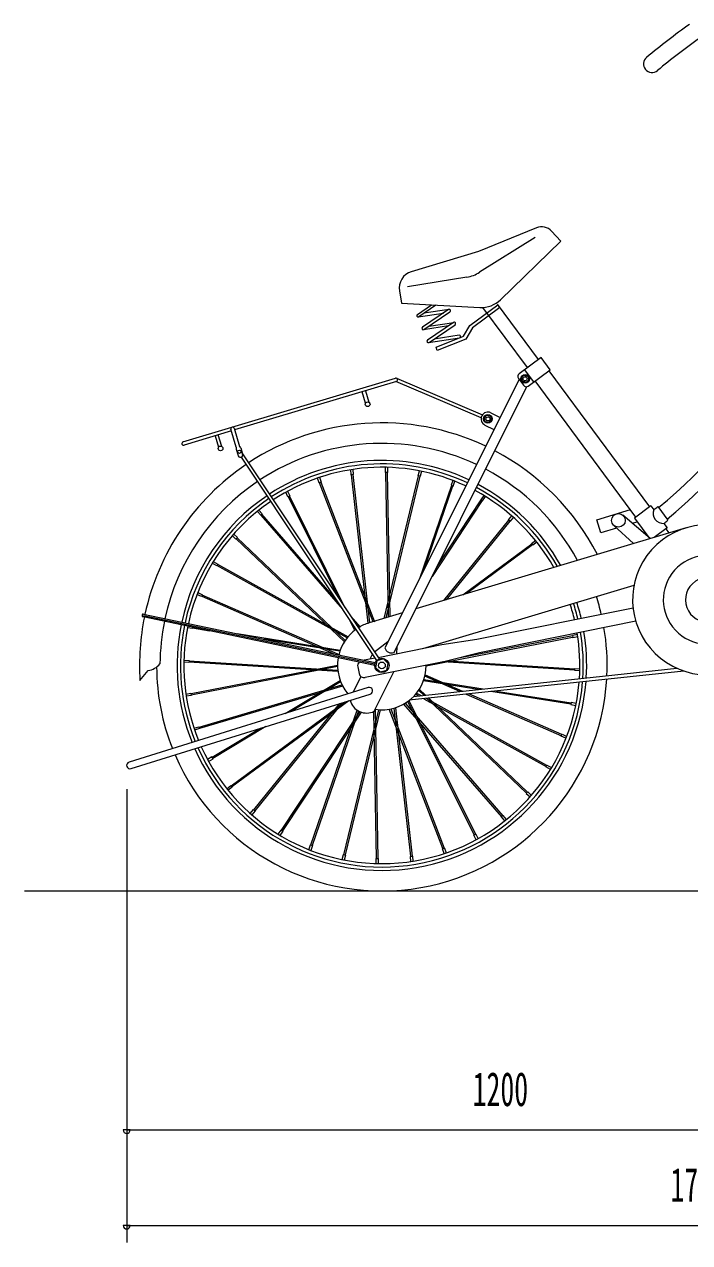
# Model space of a CAD drawing. Units: millimetres, scale not verified. Extents: x -5740 to 5740, y -4020 to 4020.
# Drawn here: x -1629 to -654, y -2848 to -1064 of the extents above; entities that cross this region are included whole.
import ezdxf
from ezdxf.enums import TextEntityAlignment as Align

# ---------------------------------------------------------------- set-up
doc = ezdxf.new("R2010")
doc.units = ezdxf.units.MM
doc.header["$LTSCALE"] = 10
doc.linetypes.add('DOUBLE_CHAIN2', pattern=[12.8, 9, -1, 0.6, -0.6, 0.6, -1])
for name, color, linetype, lineweight in [('0-0_0', 2, 'DOUBLE_CHAIN2', 18), ('0-2_2_0_BOLD', 7, 'Continuous', 18), ('0-5_2_5_DIM', 3, 'Continuous', 18), ('0-6_2_6_HATCH', 6, 'Continuous', 18)]:
    doc.layers.add(name, color=color, linetype=linetype, lineweight=lineweight)
doc.styles.add('ＭＳ ゴシック', font='')
doc.styles.get('ＭＳ ゴシック').set_extended_font_data('MS Gothic')

# ---------------------------------------------------------------- blocks, each defined once
blk = doc.blocks.new('ｊｊ')
at = {"layer": '0-6_2_6_HATCH'}
for p, q in [((15061.7, 2858.13), (14976.7, 2823.53)), ((15059.9, 2844.25), (14978.3, 2793.06)), ((14976.7, 2823.53), (14878.1, 2793.94)), ((14959.7, 2786.07), (14872.6, 2771.94)), ((14887, 2731.41), (14907.7, 2745.46)), ((14888.4, 2727.78), (14925.2, 2733.44)), ((14914.3, 2745.1), (14889.3, 2728.1)), ((14932.6, 2738.42), (14894.4, 2712.55)), ((14933.4, 2738.74), (14896.6, 2733.08)), ((14896.7, 2709.23), (14934.8, 2735.11)), ((14963.9, 2715.3), (15004.9, 2745.68)), ((15007.9, 2741.66), (14967.7, 2711.9)), ((15048.3, 2653.55), (14983, 2741.62)), ((15004.2, 2746.6), (15064.3, 2665.45)), ((14932.7, 2714.57), (14895.8, 2708.91)), ((14940, 2719.55), (14901.8, 2693.68)), ((14904, 2714.22), (14940.4, 2719.8)), ((14904.1, 2690.37), (14942.2, 2716.24)), ((14954.8, 2699.33), (14963.9, 2715.3)), ((14967.7, 2711.9), (14958.2, 2695.32)), ((14903.2, 2690.05), (14948.8, 2697.05)), ((14948.2, 2701), (14911.4, 2695.35)), ((14914.4, 2683.47), (14954.8, 2699.33)), ((14958.2, 2695.32), (14916.2, 2678.81)), ((14916.2, 2678.81), (14914.4, 2683.47)), ((15057.6, 2632.49), (15044.2, 2650.57)), ((15049.6, 2626.54), (15081.7, 2650.34)), ((15079.7, 2648.86), (15227.3, 2449.57)), ((14543.5, 2544.73), (14854.8, 2638.17)), ((14856.2, 2633.38), (14619.2, 2562.22)), ((15036.1, 2636.31), (14839.4, 2243.05)), ((14852.8, 2236.34), (15047.6, 2625.65)), ((14980.5, 2579.89), (14855.4, 2633.12)), ((14856.5, 2638.07), (14982.4, 2584.49)), ((15035.2, 2637.63), (15042.6, 2627.58)), ((15207.2, 2434.69), (15059.6, 2633.98)), ((14811, 2601.48), (14806, 2618.28)), ((14810.8, 2619.72), (14815.8, 2602.91)), ((14994.9, 2587.35), (15008.3, 2580.64)), ((14985.9, 2569.43), (14999.3, 2562.72)), ((14614.4, 2560.78), (14545, 2539.94)), ((14590.5, 2553.6), (14595.5, 2536.79)), ((14600.3, 2538.22), (14595.3, 2555.03)), ((14621.6, 2536.79), (14613.7, 2563.18)), ((14618.5, 2564.61), (14626.4, 2538.23)), ((14621.4, 2534.16), (14624.2, 2524.58)), ((14628.1, 2536.17), (14630.9, 2526.59)), ((14827.6, 2224.86), (14629.1, 2522.41)), ((14630.8, 2527.08), (14830.9, 2227.08)), ((14790.2, 2496.52), (14789.3, 2504.08)), ((14844.5, 2288.11), (14840.8, 2500.03)), ((14842.8, 2499.98), (14846.5, 2288.71)), ((14843.2, 2507.58), (14843.3, 2499.97)), ((14888.3, 2495.01), (14890.1, 2502.4)), ((14893, 2501.7), (14891.3, 2494.42)), ((14743.4, 2492.89), (14746.2, 2485.79)), ((14822, 2281.1), (14743.8, 2484.99)), ((14745.7, 2485.63), (14824, 2281.47)), ((14815.1, 2279.29), (14790.7, 2496.6)), ((14792.6, 2496.9), (14817.1, 2279.88)), ((14838.4, 2286.3), (14888.8, 2494.91)), ((14890.8, 2494.52), (14840.7, 2286.96)), ((14891.3, 2494.42), (14888.3, 2495.01)), ((14937.1, 2480.97), (14890.1, 2344.31)), ((14896.9, 2357.88), (14939, 2480.25)), ((14939.1, 2488.24), (14936.7, 2481.16)), ((14936.7, 2481.16), (14939.5, 2480.06)), ((14939.5, 2480.06), (14941.9, 2487.26)), ((14697.4, 2464.37), (14694, 2471.19)), ((14697.8, 2464.61), (14772, 2315.31)), ((14780.8, 2302.19), (14699.6, 2465.58)), ((14659.7, 2439.24), (14654.7, 2444.98)), ((14982.2, 2458.71), (14908.6, 2347.76)), ((14915.9, 2362.44), (14980.5, 2459.74)), ((15150.1, 2430.8), (15199.2, 2445.54)), ((15229.3, 2451.06), (15205.2, 2433.2)), ((15229.3, 2451.06), (15233.5, 2445.38)), ((15239.3, 2450.11), (15254.2, 2429.99)), ((14652.5, 2443.01), (14657.4, 2437.36)), ((14657.4, 2437.36), (14659.7, 2439.24)), ((14657.8, 2437.67), (14777.5, 2299.96)), ((14768.7, 2313.08), (14659.3, 2438.92)), ((14925.8, 2312.49), (15021.1, 2430.13)), ((15022.6, 2428.81), (14929.2, 2313.51)), ((15020.7, 2430.46), (15025.5, 2436.28)), ((15023, 2428.48), (15020.7, 2430.46)), ((15027.8, 2434.39), (15023, 2428.48)), ((15155.9, 2411.65), (15150.1, 2430.8)), ((15228, 2403.06), (15188.3, 2437.42)), ((15202, 2425.51), (15209.3, 2427.69)), ((15205.2, 2433.2), (15227.6, 2402.94)), ((14617.8, 2409.85), (14623.2, 2404.69)), ((15280.9, 2418.91), (14884.8, 2300.18)), ((15179.1, 2418.64), (15155.9, 2411.65)), ((15204, 2395.87), (15175, 2422.48)), ((15253.1, 2418.91), (15234.2, 2404.93)), ((15248.4, 2425.27), (15253.1, 2418.91)), ((15251.1, 2417.42), (15255.6, 2411.34)), ((14621.2, 2402.43), (14615.7, 2407.68)), ((14623.2, 2404.69), (14621.2, 2402.43)), ((14780, 2252.07), (14621.6, 2402.81)), ((14622.9, 2404.31), (14781.1, 2253.77)), ((14953.6, 2320.81), (15054.6, 2395.35)), ((15055.9, 2393.79), (14959.3, 2322.51)), ((15054.3, 2395.74), (15060.4, 2400.26)), ((15056.2, 2393.4), (15054.3, 2395.74)), ((15062.2, 2397.84), (15056.2, 2393.4)), ((14592.9, 2363.36), (14586.3, 2366.99)), ((14784.1, 2257.9), (14593.1, 2363.79)), ((14594.2, 2365.5), (14785.4, 2259.47)), ((14565.1, 2323.97), (14571.9, 2320.97)), ((14774.1, 2232.21), (14571.7, 2320.51)), ((14895, 2242.24), (15204.6, 2335.03)), ((14571, 2318.64), (14764.4, 2234.23)), ((14824.5, 2217.55), (14485, 2288.78)), ((14485.4, 2290.73), (14824.9, 2219.51)), ((14485.8, 2292.69), (14825.3, 2221.47)), ((14795.2, 2268.78), (14786.1, 2287.06)), ((14789.4, 2289.28), (14802.8, 2273.87)), ((14865, 2294.26), (14816.3, 2279.66)), ((14557.6, 2272.25), (14582.6, 2268.3)), ((14794.8, 2273.95), (14796.8, 2270)), ((14801, 2272.84), (14798.1, 2276.16)), ((14622.7, 2263.96), (14774, 2239.98)), ((14773.3, 2238.07), (14662.2, 2255.68)), ((14843.9, 2252), (14824.3, 2236.94)), ((14900, 2217.01), (15114.6, 2258.71)), ((15114.3, 2260.69), (14947.2, 2228.22)), ((15121.6, 2262.62), (15114.2, 2261.19)), ((15114.2, 2261.19), (15114.7, 2258.22)), ((15114.7, 2258.22), (15122.2, 2259.67)), ((14821.1, 2234.49), (14817.2, 2226.56)), ((14857.1, 2234.61), (14857.3, 2245.29)), ((14552.3, 2221.76), (14544.7, 2222.23)), ((14544.9, 2225.23), (14552.4, 2224.76)), ((14552.4, 2224.76), (14552.3, 2221.76)), ((14552.3, 2224.26), (14770.3, 2210.64)), ((14770.5, 2208.62), (14552.3, 2222.26)), ((14555.3, 2176.07), (14770, 2217.78)), ((14770, 2215.74), (14555.6, 2174.09)), ((14799.7, 2215.38), (14801.6, 2205.58)), ((14825.3, 2228.21), (14808.9, 2224.9)), ((14827.8, 2224.12), (14825.5, 2214.57)), ((14825.5, 2214.57), (14832.7, 2207.84)), ((14837.2, 2226.94), (14827.8, 2224.12)), ((14844.4, 2220.21), (14837.2, 2226.94)), ((14842.1, 2210.66), (14844.4, 2220.21)), ((14881.5, 2172.07), (15267.4, 2213.2)), ((15117.6, 2210.52), (14924.2, 2222.61)), ((14931.1, 2224.18), (15117.6, 2212.52)), ((15117.6, 2213.02), (15125.2, 2212.55)), ((14480.4, 2195.37), (14492.3, 2209.83)), ((14693.3, 2147.18), (14773.7, 2195.52)), ((14804.4, 2201.1), (14793, 2178.24)), ((14823.8, 2150.31), (14852.7, 2208.22)), ((14832.7, 2207.84), (14842.1, 2210.66)), ((15277.5, 2209.25), (14875.2, 2166.37)), ((14975.9, 2182.13), (14895.9, 2194.8)), ((14896.6, 2196.72), (14983.5, 2182.94)), ((14949.2, 2179.29), (14898, 2201.63)), ((14898.5, 2203.61), (14953.2, 2179.71)), ((14814.9, 2185.06), (14464.4, 2075.89)), ((14567, 2127.19), (14776.5, 2188.93)), ((14777.4, 2187.12), (14567.7, 2125.29)), ((14774.5, 2193.62), (14701.3, 2149.69)), ((14885.8, 2176.89), (14892.4, 2173.23)), ((14896.5, 2173.67), (14888.8, 2181.01)), ((14889.9, 2182.71), (14899.1, 2173.95)), ((15111.9, 2160.57), (14994.8, 2179.12)), ((15002.5, 2179.94), (15112.3, 2162.53)), ((14467.4, 2066.35), (14817.9, 2175.52)), ((14555.7, 2173.59), (14548.3, 2172.17)), ((14614, 2040.99), (14780.6, 2163.91)), ((14786.4, 2165.73), (14615.3, 2039.43)), ((14647.3, 2005.97), (14773.4, 2161.65)), ((14776.8, 2162.72), (14648.8, 2004.65)), ((15010.6, 1995.86), (14867.1, 2160.91)), ((14868.9, 2161.94), (15012.1, 1997.11)), ((14970.3, 1969.21), (14873.1, 2164.78)), ((14874.7, 2166), (14972.1, 1970.17)), ((14888.9, 2172.86), (14884.5, 2175.32)), ((14896.5, 2168.64), (15075.7, 2069.28)), ((15076.8, 2070.99), (14900, 2169.01)), ((14901.3, 2169.15), (15047, 2030.47)), ((15048.3, 2031.97), (14903.9, 2169.43)), ((14958.5, 2175.24), (15098.2, 2114.28)), ((15098.9, 2116.14), (14962.5, 2175.67)), ((14687.7, 1976.08), (14802.9, 2149.63)), ((14804.8, 2148.91), (14689.4, 1975.04)), ((14730.9, 1954.54), (14798.8, 2151.79)), ((14800.6, 2150.73), (14732.8, 1953.81)), ((14779.1, 1940.26), (14830.4, 2152.55)), ((14832.4, 2152.44), (14781.1, 1939.87)), ((14827.1, 1934.8), (14823.3, 2150.11)), ((14825.3, 2153.11), (14829.1, 1934.76)), ((14924.2, 1949.15), (14845.9, 2153.31)), ((14847.9, 2153.68), (14926.1, 1949.79)), ((14877.3, 1937.88), (14852.8, 2154.9)), ((14854.8, 2155.49), (14879.2, 1938.18)), ((14567.8, 2124.82), (14560.5, 2122.67)), ((14586.3, 2082.91), (14657.1, 2125.43)), ((14665.1, 2127.94), (14587.2, 2081.15)), ((15098, 2113.81), (15099.1, 2116.61)), ((15104.8, 2110.81), (15098, 2113.81)), ((15099.1, 2116.61), (15106.1, 2113.56)), ((14586, 2083.35), (14579.5, 2079.43)), ((15077, 2071.42), (15083.6, 2067.79)), ((14615.6, 2039.04), (14609.5, 2034.53)), ((15048.7, 2032.35), (15046.7, 2030.09)), ((15046.7, 2030.09), (15052.1, 2024.93)), ((15054.2, 2027.1), (15048.7, 2032.35)), ((14642.1, 2000.39), (14646.9, 2006.31)), ((14649.2, 2004.32), (14644.4, 1998.5)), ((14646.9, 2006.31), (14649.2, 2004.32)), ((15010.2, 1995.55), (15012.5, 1997.42)), ((15015.2, 1989.8), (15010.2, 1995.55)), ((15012.5, 1997.42), (15017.4, 1991.77)), ((14689.8, 1974.78), (14685.6, 1968.44)), ((14969.9, 1968.97), (14972.5, 1970.41)), ((14973.2, 1962.26), (14969.9, 1968.97)), ((14972.5, 1970.41), (14975.9, 1963.6)), ((14733.2, 1953.63), (14730.8, 1946.55)), ((14926.5, 1941.89), (14923.7, 1948.99)), ((14776.9, 1933.08), (14778.6, 1940.36)), ((14778.6, 1940.36), (14781.6, 1939.78)), ((14781.6, 1939.78), (14779.8, 1932.38)), ((14826.7, 1927.21), (14826.6, 1934.81)), ((14826.6, 1934.81), (14829.6, 1934.74)), ((14829.6, 1934.74), (14829.7, 1927.26)), ((14876.8, 1937.8), (14879.7, 1938.26)), ((14877.6, 1930.36), (14876.8, 1937.8)), ((14879.7, 1938.26), (14880.6, 1930.7))]:
    blk.add_line(p, q, dxfattribs=at)
for points in [[(15008.9, 2752.88), (15097.3, 2838.87), (15083.8, 2853.31)], [(14860.6, 2765.83), (14863.7, 2747.84), (14978.8, 2741.62)], [(15081.7, 2650.34), (15068.4, 2668.43), (15036.2, 2644.62)], [(14792.3, 2504.42), (14793.1, 2496.98), (14790.2, 2496.52)], [(14843.3, 2499.97), (14840.3, 2500.04), (14840.2, 2507.52)], [(14746.2, 2485.79), (14743.3, 2484.83), (14740.6, 2491.82)], [(14696.7, 2472.52), (14700, 2465.82), (14697.4, 2464.37)], [(14984.3, 2466.35), (14980.1, 2460), (14982.6, 2458.45), (14986.8, 2464.68)], [(14587.8, 2369.62), (14594.4, 2365.93), (14592.9, 2363.36)], [(14571.9, 2320.97), (14570.8, 2318.17), (14563.9, 2321.22)], [(14829.6, 2229.06), (14922.8, 2247.83), (14974.3, 2255.66), (15203.1, 2301.72)], [(14550.1, 2272.93), (14557.5, 2271.76), (14557.9, 2273.48)], [(15207.1, 2282.12), (14978.3, 2236.05), (14927.7, 2223.33), (14810.5, 2199.71)], [(15125, 2209.55), (15117.6, 2210.02), (15117.6, 2213.02)], [(14547.7, 2175.11), (14555.2, 2176.56), (14555.7, 2173.59)], [(15119.8, 2161.85), (15112.4, 2163.02), (15111.8, 2160.08), (15119.3, 2158.89)], [(14559.7, 2125.54), (14566.9, 2127.66), (14567.8, 2124.82)], [(14581.1, 2076.86), (14587.5, 2080.72), (14586, 2083.35)], [(15082.1, 2065.17), (15075.5, 2068.86), (15077, 2071.42)], [(14607.7, 2036.94), (14613.7, 2041.38), (14615.6, 2039.04)], [(14683.1, 1970.1), (14687.3, 1976.34), (14689.8, 1974.78)], [(14728, 1947.52), (14730.4, 1954.72), (14733.2, 1953.63)], [(14923.7, 1948.99), (14926.6, 1949.95), (14929.3, 1942.96)]]:
    blk.add_lwpolyline(points, dxfattribs=at)
for points in [[(15043.3, 2642.46), (15048.8, 2641.17), (15050.4, 2635.78), (15046.5, 2631.68), (15041.1, 2632.97), (15039.4, 2638.36)], [(14988.8, 2583.78), (14994.3, 2582.48), (14995.9, 2577.09), (14992, 2572.99), (14986.5, 2574.29), (14984.9, 2579.68)]]:
    blk.add_lwpolyline(points, close=True, dxfattribs=at)
for centre, radius in [((15044.9, 2637.07), 6.3), ((15044.9, 2637.07), 3), ((14814.1, 2599.85), 3.5), ((14990.4, 2578.39), 6.3), ((14990.4, 2578.39), 3), ((14598.6, 2535.16), 3.5), ((14626.2, 2530.37), 2.5), ((15181.7, 2429.85), 10), ((14835, 2217.39), 10.5), ((14835, 2217.39), 5)]:
    blk.add_circle(centre, radius, dxfattribs=at)
for centre, radius, start, end in [((15863, 2336.3), 1002.5, 125.13414, 129.67982), ((15863, 2336.3), 977.5, 125.07634, 129.67982), ((15230.9, 3098.23), 12.5, 129.67975, 309.67975), ((14771.9, 3020.56), 739.5, 309.32281, 350.83228), ((14771.9, 3020.56), 760.5, 309.2453, 349.4075), ((15069.2, 2839.6), 20, 43.27327, 112.14854), ((14885.3, 2769.99), 25, 106.70906, 189.58403), ((14951.7, 2835.43), 50, 279.2132, 302.0853), ((14981, 2781.57), 40, 266.9104, 314.18369), ((14888.1, 2729.76), 2, 124.11252, 304.11249), ((14933.7, 2736.76), 2, 304.11252, 124.11252), ((14895.5, 2710.89), 2, 124.11252, 304.11249), ((14941.1, 2717.89), 2, 304.11252, 124.11252), ((14948.5, 2699.03), 2, 278.72916, 98.72916), ((14902.9, 2692.02), 2, 124.11252, 304.11249), ((15039.2, 2640.6), 5, 126.52196, 216.52194), ((14855.5, 2635.77), 2.5, 286.71216, 106.71217), ((15046.6, 2630.56), 5, 216.52196, 306.52197), ((14990.4, 2578.39), 10, 63.42027, 243.42026), ((14835, 2217.39), 355.2, 64.63156, 123.3862), ((14616.1, 2563.9), 2.5, 16.71217, 196.71216), ((14544.3, 2542.33), 2.5, 106.71217, 286.71216), ((14624.7, 2535.16), 3.5, 152.29457, 196.70987), ((14624.7, 2535.16), 3.5, 16.70988, 61.12518), ((14835, 2217.39), 325.2, 64.74326, 123.35651), ((14627.6, 2525.58), 3.5, 196.70988, 16.70988), ((14835, 2217.39), 300.2, 64.85335, 123.32718), ((14835, 2217.39), 355.2, 27.22975, 62.21179), ((14835, 2217.39), 355.2, 124.03142, 167.82895), ((14835, 2217.39), 295.2, 64.87755, 123.32066), ((14835, 2217.39), 290.2, 64.90259, 123.31392), ((14835, 2217.39), 325.2, 28.2153, 62.10023), ((14835, 2217.39), 325.2, 124.06126, 167.79927), ((14835, 2217.39), 300.2, 29.1904, 61.99017), ((14835, 2217.39), 300.2, 124.09062, 167.76994), ((14835, 2217.39), 290.2, 29.62856, 61.94072), ((14835, 2217.39), 295.2, 29.40567, 61.96587), ((14835, 2217.39), 295.2, 124.09703, 167.76341), ((14835, 2217.39), 290.2, 124.10367, 167.75668), ((15247.6, 2440.25), 15, 160.0134, 273.0253), ((14771.9, 3020.56), 737.5, 308.74713, 309.33038), ((14771.9, 3020.56), 762.5, 308.67407, 309.23813), ((15312.5, 2313.54), 110, 324.05313, 312.64026), ((15312.5, 2313.54), 65, 328.61584, 308.07794), ((15312.5, 2313.54), 32.5, 340.14758, 286.70853), ((14835, 2217.39), 290.2, 13.35947, 17.97949), ((14835, 2217.39), 295.2, 13.32605, 17.95761), ((14835, 2217.39), 300.2, 13.29376, 17.93649), ((14835, 2217.39), 330.2, 13.12018, 17.82272), ((14835, 2217.39), 355.2, 168.4742, 183.55403), ((14485.4, 2290.73), 2, 78.14621, 258.14621), ((14835, 2217.39), 325.2, 168.50403, 179.59013), ((14835, 2217.39), 300.2, 168.5334, 202.05843), ((14835, 2217.39), 295.2, 168.53979, 202.13916), ((14835, 2217.39), 290.2, 168.54645, 202.2227), ((14835, 2217.39), 65, 125.47211, 166.38843), ((14835, 2217.39), 65, 106.70917, 121.94566), ((14835, 2217.39), 295.2, 356.33246, 9.44348), ((14835, 2217.39), 300.2, 356.49649, 9.47589), ((14835, 2217.39), 330.2, 357.37457, 9.64929), ((14835, 2217.39), 290.2, 356.16272, 9.40997), ((14849.1, 2245.61), 10, 194.83049, 292.01123), ((14487.1, 2239.37), 30, 280.06619, 319.07898), ((14835, 2217.39), 330.2, 180.39357, 201.62511), ((14835, 2217.39), 65, 169.91489, 219.82901), ((14807, 2216.86), 7.5, 133.599, 191.38261), ((14835, 2217.39), 65, 261.34198, 0.29732), ((14835, 2217.39), 330.2, 203.36752, 356.49579), ((14809, 2207.06), 7.5, 191.38263, 281.38263), ((14835, 2217.39), 300.2, 203.97664, 355.52725), ((14835, 2217.39), 295.2, 204.09021, 355.34625), ((14835, 2217.39), 290.2, 204.20772, 355.15897), ((14816.4, 2180.29), 5, 287.40317, 107.40317), ((14812.6, 2172.68), 25, 194.69569, 296.55176), ((14465.9, 2071.12), 5, 107.40317, 287.40314)]:
    blk.add_arc(centre, radius, start, end, dxfattribs=at)

msp = doc.modelspace()

# ---------------------------------------------------------------- linework, layer by layer
at = {"layer": '0-2_2_0_BOLD'}
msp.add_line((-1629, -2332.68), (301, -2332.68), dxfattribs=at)
at = {"layer": '0-5_2_5_DIM'}
for p, q in [((-1479, -2183.71), (-1479, -2847.68)), ((-1474, -2682.68), (-1484, -2682.68)), ((-1479, -2682.68), (360, -2682.68)), ((-1474, -2822.68), (-1484, -2822.68)), ((-1479, -2822.68), (301, -2822.68))]:
    msp.add_line(p, q, dxfattribs=at)
for centre in [(-1479, -2682.68), (-1479, -2822.68)]:
    msp.add_arc(centre, 5, 180, 0, dxfattribs=at)

# ---------------------------------------------------------------- block references
at = {"layer": '0-0_0'}
msp.add_blockref('ｊｊ', (-15940, -4219.87), dxfattribs=at)

# ---------------------------------------------------------------- texts
at = {"layer": '0-5_2_5_DIM', "color": 7, "style": 'ＭＳ ゴシック', "width": 0.6}
for s, p in [('1200', (-972, -2662.68)), ('1780', (-682, -2802.68))]:
    msp.add_text(s, height=49.85, dxfattribs=at).set_placement(p, align=Align.BOTTOM_LEFT)

doc.saveas('drawing.dxf')
